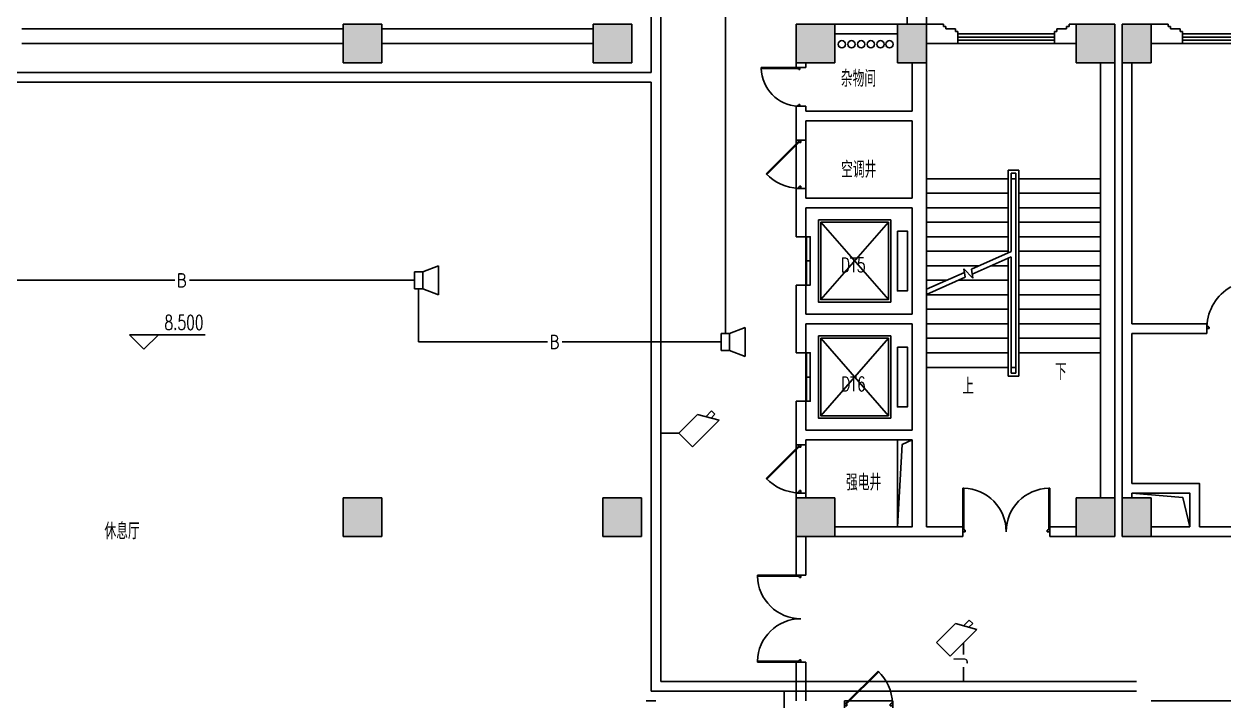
# Model space of a CAD drawing. Extents: x 190999 to 834799, y -200814 to 215286.
# Drawn here: x 705371 to 730349, y -47296 to -33296 of the extents above; entities that cross this region are included whole.
import ezdxf
from ezdxf.enums import TextEntityAlignment as Align

# ---------------------------------------------------------------- set-up
doc = ezdxf.new("R2010")
doc.units = 0
doc.header["$LTSCALE"] = 1000
doc.header["$MEASUREMENT"] = 0
for name, color, linetype in [('00-EQUIP', 3, 'Continuous'), ('00-SIG_TEXT', 7, 'Continuous'), ('00-WIRE-4', 6, 'Continuous'), ('A-墙线', 2, 'Continuous'), ('A-外窗', 145, 'Continuous'), ('A-门', 167, 'Continuous'), ('COLUMN', 2, 'Continuous'), ('DIM_ELEV', 3, 'Continuous'), ('DIM_SYMB', 3, 'Continuous'), ('PUB_HATCH', 250, 'Continuous'), ('PUB_TEXT', 7, 'Continuous'), ('STAIR', 5, 'Continuous'), ('房间名称', 7, 'Continuous'), ('桥架', 1, 'Continuous'), ('洞口线', 177, 'Continuous'), ('电井开洞', 6, 'Continuous'), ('雨水管', 3, 'Continuous')]:
    doc.layers.add(name, color=color, linetype=linetype)
doc.styles.add('-GBCBIGGBENOR', font='GBENOR.shx', dxfattribs={"bigfont": 'GBCBIG.shx'})
doc.styles.add('_TCH_DIM', font='SIMPLEX', dxfattribs={"bigfont": 'GBCBIG'})
doc.styles.get("Standard").update_dxf_attribs({"font": 'simhei.ttf'})

# ---------------------------------------------------------------- blocks, each defined once
blk = doc.blocks.new('m1800')
at = {"layer": 'A-墙线'}
for p, q in [((-900, -100), (-900, 100)), ((900, -100), (900, 100))]:
    blk.add_line(p, q, dxfattribs=at)
at = {"layer": 'A-门'}
for p, q in [((-900, 900), (-900, 0)), ((-900, 900), (-880, 900)), ((-880, 900), (-880, 50)), ((880, 900), (880, 50)), ((900, 900), (880, 900)), ((900, 900), (900, 0)), ((-900, 50), (-870, 50)), ((-900, 0), (-850, 0)), ((-870, 50), (-870, 30)), ((-870, 30), (-850, 30)), ((-850, 30), (-850, 0)), ((850, 30), (850, 0)), ((870, 30), (850, 30)), ((900, 0), (850, 0)), ((870, 50), (870, 30)), ((900, 50), (870, 50))]:
    blk.add_line(p, q, dxfattribs=at)
for centre, start, end in [((-900, 0), 0, 88.7267), ((900, 0), 91.2733, 180)]:
    blk.add_arc(centre, 900, start, end, dxfattribs=at)
blk = doc.blocks.new('bfm01')
at = {"layer": 'A-墙线'}
for p, q in [((-200, 0), (0, 0)), ((-200, -1000), (0, -1000))]:
    blk.add_line(p, q, dxfattribs=at)
at = {"layer": 'A-门'}
for p, q in [((-200, -1000), (-200, 0)), ((-100, 0), (-100, -50)), ((-70, -50), (-100, -50)), ((-50, -30), (-70, -30)), ((-70, -30), (-70, -50)), ((-64, -44), (-50, -30)), ((-64, -44), (603, -711)), ((-50, 0), (-50, -30)), ((-50, -30), (617, -697)), ((0, 0), (0, -1000)), ((-70, -950), (-100, -950)), ((-100, -1000), (-100, -950)), ((-70, -970), (-70, -950)), ((-50, -970), (-70, -970)), ((-50, -1000), (-50, -970)), ((-50, -1000), (-100, -1000))]:
    blk.add_line(p, q, dxfattribs=at)
blk.add_arc((-100, 0), 1000, 272.866, 315.8103, dxfattribs=at)
blk = doc.blocks.new('m1000')
at = {"layer": 'A-墙线'}
for p, q in [((0, 0), (0, 200)), ((1000, 0), (1000, 200))]:
    blk.add_line(p, q, dxfattribs=at)
at = {"layer": 'A-门'}
for p, q in [((0, 1100), (0, 100)), ((0, 1100), (20, 1100)), ((20, 1100), (20, 150)), ((0, 150), (30, 150)), ((0, 100), (50, 100)), ((30, 150), (30, 130)), ((30, 130), (50, 130)), ((50, 130), (50, 100)), ((950, 130), (950, 100)), ((970, 130), (950, 130)), ((1000, 100), (950, 100)), ((970, 150), (970, 130)), ((1000, 150), (970, 150)), ((1000, 150), (1000, 100))]:
    blk.add_line(p, q, dxfattribs=at)
blk.add_arc((0, 100), 1000, 2.866, 88.854, dxfattribs=at)
blk = doc.blocks.new('_LINKPT1')
at = {"color": 0}
blk.add_line((0, 0), (0, 0), dxfattribs=at)
blk = doc.blocks.new('_I71UQN')
for p, q in [((-0.837, 0.1), (-0.609, 0.1)), ((-0.837, -0.1), (-0.837, 0.1)), ((-0.78, 0.4), (-0.323, -0.4)), ((0.78, 0.4), (-0.78, 0.4)), ((0.78, 0.4), (0.78, -0.4)), ((-0.837, -0.1), (-0.494, -0.1)), ((0.78, -0.4), (-0.323, -0.4))]:
    blk.add_line(p, q)
at = {"xscale": 0.002, "yscale": 0.002, "zscale": 0.002}
for p in [(0, 0.4), (0.78, 0), (0, -0.4)]:
    blk.add_blockref('_LINKPT1', p, dxfattribs=at)
at = {"flags": 9}
blk.add_attdef('A', (0, 0), '', height=0.00002, dxfattribs=at)
blk = doc.blocks.new('OS28WV87')
for p, q in [((0.35, 0.35), (1, 0.6)), ((1, 0.6), (1, -0.6)), ((0, 0.35), (0, -0.35)), ((0, 0.35), (0.35, 0.35)), ((0.35, 0.35), (0.35, -0.35)), ((0.35, -0.35), (0, -0.35)), ((1, -0.6), (0.35, -0.35))]:
    blk.add_line(p, q)
at = {"xscale": 0.002, "yscale": 0.002, "zscale": 0.002}
for p in [(0, 0), (0.175, 0.35), (1, 0), (0.175, -0.35)]:
    blk.add_blockref('_LINKPT1', p, dxfattribs=at)
at = {"flags": 9}
blk.add_attdef('A', (0, 0), '', height=0.00002, dxfattribs=at)

msp = doc.modelspace()

# ---------------------------------------------------------------- hatches: boundary and pattern name
at = {"layer": 'PUB_HATCH'}
for points in [[(712776.5, -33296.3), (711976.5, -33296.3), (711976.5, -34096.3), (712776.5, -34096.3)], [(717148.5, -33296.3), (717148.5, -34096.3), (717948.5, -34096.3), (717948.5, -33296.3)], [(721348.5, -33296.3), (721348.5, -34096.3), (722148.5, -34096.3), (722148.5, -33296.3)], [(723448.5, -33296.3), (723448.5, -34096.3), (724048.5, -34096.3), (724048.5, -33296.3)], [(727148.5, -33296.3), (727148.5, -34096.3), (727948.5, -34096.3), (727948.5, -33296.3)], [(728098.5, -33296.3), (728098.5, -34096.3), (728698.5, -34096.3), (728698.5, -33296.3)], [(712776.5, -43096.3), (711976.5, -43096.3), (711976.5, -43896.3), (712776.5, -43896.3)], [(717348.5, -43896.3), (718148.5, -43896.3), (718148.5, -43096.3), (717348.5, -43096.3)], [(721348.5, -43096.3), (721348.5, -43896.3), (722148.5, -43896.3), (722148.5, -43096.3)], [(727148.5, -43096.3), (727148.5, -43896.3), (727948.5, -43896.3), (727948.5, -43096.3)], [(728098.5, -43096.3), (728098.5, -43896.3), (728698.5, -43896.3), (728698.5, -43096.3)]]:
    msp.add_hatch(color=256, dxfattribs=at).paths.add_polyline_path(points)

# ---------------------------------------------------------------- linework, layer by layer
at = {"layer": '00-WIRE-4'}
for p, q in [((719886, -39696.3), (719886, -32466.2)), ((708486.7, -38596.3), (704548.5, -38596.3)), ((713448.5, -38596.3), (708791.7, -38596.3)), ((713536, -38771.3), (713536, -39871.3)), ((713536, -39871.3), (716202, -39871.3)), ((716507, -39871.3), (719798.5, -39871.3)), ((718921.5, -41761.4), (718548.5, -41761.4)), ((724815.1, -46096.3), (724815.1, -46334.4)), ((724815.1, -46599.7), (724815.1, -46896.3)), ((721099, -47982.1), (721099, -47096.3))]:
    msp.add_line(p, q, dxfattribs=at)
at = {"layer": 'A-墙线'}
for p, q in [((723648.5, -32596.3), (723648.5, -33296.3)), ((724048.5, -32896.3), (724048.5, -33296.3)), ((722148.5, -33296.3), (723448.5, -33296.3)), ((724048.5, -33296.3), (724398.5, -33296.3)), ((724398.5, -33296.3), (724398.5, -33346.3)), ((724398.5, -33346.3), (724448.5, -33346.3)), ((724448.5, -33346.3), (724448.5, -33396.3)), ((724448.5, -33396.3), (724648.5, -33396.3)), ((724648.5, -33396.3), (724648.5, -33446.3)), ((724648.5, -33446.3), (724698.5, -33446.3)), ((724698.5, -33446.3), (724698.5, -33696.3)), ((726748.5, -33446.3), (726698.5, -33446.3)), ((726698.5, -33446.3), (726698.5, -33696.3)), ((726748.5, -33396.3), (726748.5, -33446.3)), ((726948.5, -33396.3), (726748.5, -33396.3)), ((726948.5, -33346.3), (726948.5, -33396.3)), ((726998.5, -33346.3), (726948.5, -33346.3)), ((726998.5, -33296.3), (726998.5, -33346.3)), ((726998.5, -33296.3), (727148.5, -33296.3)), ((729048.5, -33296.3), (728698.5, -33296.3)), ((729048.5, -33296.3), (729048.5, -33346.3)), ((729048.5, -33346.3), (729098.5, -33346.3)), ((729098.5, -33346.3), (729098.5, -33396.3)), ((729098.5, -33396.3), (729298.5, -33396.3)), ((729298.5, -33396.3), (729298.5, -33446.3)), ((729298.5, -33446.3), (729348.5, -33446.3)), ((729348.5, -33446.3), (729348.5, -33696.3)), ((722148.5, -33496.3), (723448.5, -33496.3)), ((724048.5, -33696.3), (724698.5, -33696.3)), ((726698.5, -33696.3), (727148.5, -33696.3)), ((729348.5, -33696.3), (728698.5, -33696.3)), ((724048.5, -43696.3), (724048.5, -33896.3)), ((721348.5, -34096.3), (721348.5, -34196.3)), ((721348.5, -34196.3), (721548.5, -34196.3)), ((721548.5, -34096.3), (721548.5, -34196.3)), ((723748.5, -35096.3), (723748.5, -34096.3)), ((727648.5, -43096.3), (727648.5, -34096.3)), ((727948.5, -43096.3), (727948.5, -34096.3)), ((728098.5, -43096.3), (728098.5, -34096.3)), ((728298.5, -39496.3), (728298.5, -34096.3)), ((721348.5, -34996.3), (721348.5, -35696.3)), ((721348.5, -34996.3), (721548.5, -34996.3)), ((721548.5, -34996.3), (721548.5, -35096.3)), ((721548.5, -35096.3), (723748.5, -35096.3)), ((721548.5, -35296.3), (723748.5, -35296.3)), ((721548.5, -35296.3), (721548.5, -35696.3)), ((723748.5, -36896.3), (723748.5, -35296.3)), ((721348.5, -36696.3), (721348.5, -37696.3)), ((721548.5, -36696.3), (721548.5, -36896.3)), ((721548.5, -36896.3), (723748.5, -36896.3)), ((721548.5, -37096.3), (723748.5, -37096.3)), ((721548.5, -37096.3), (721548.5, -37696.3)), ((723748.5, -39296.3), (723748.5, -37096.3)), ((721548.5, -37696.3), (721348.5, -37696.3)), ((721348.5, -38696.3), (721348.5, -40096.3)), ((721548.5, -38696.3), (721348.5, -38696.3)), ((721548.5, -38696.3), (721548.5, -39296.3)), ((721548.5, -39296.3), (723748.5, -39296.3)), ((721548.5, -39496.3), (723748.5, -39496.3)), ((721548.5, -39496.3), (721548.5, -40096.3)), ((723748.5, -41696.3), (723748.5, -39496.3)), ((728298.5, -39496.3), (729848.5, -39496.3)), ((728298.5, -39696.3), (729848.5, -39696.3)), ((728298.5, -42796.3), (728298.5, -39696.3)), ((729848.5, -39696.3), (729848.5, -39496.3)), ((721548.5, -40096.3), (721348.5, -40096.3)), ((721348.5, -41096.3), (721348.5, -41996.3)), ((721548.5, -41096.3), (721348.5, -41096.3)), ((721548.5, -41096.3), (721548.5, -41696.3)), ((721548.5, -41696.3), (723748.5, -41696.3)), ((721548.5, -41896.3), (723748.5, -41896.3)), ((721548.5, -41896.3), (721548.5, -41996.3)), ((723748.5, -43696.3), (723748.5, -41896.3)), ((721348.5, -43096.3), (721348.5, -42996.3)), ((721548.5, -43096.3), (721548.5, -42996.3)), ((728298.5, -43096.3), (728298.5, -42996.3)), ((722148.5, -43696.3), (723748.5, -43696.3)), ((724048.5, -43696.3), (724798.5, -43696.3)), ((726598.5, -43696.3), (727148.5, -43696.3)), ((728698.5, -43696.3), (729498.5, -43696.3)), ((729698.5, -43696.3), (730348.5, -43696.3)), ((721348.5, -43896.3), (721348.5, -44696.3)), ((721548.5, -44696.3), (721548.5, -43896.3)), ((722148.5, -43896.3), (724798.5, -43896.3)), ((726598.5, -43896.3), (727148.5, -43896.3)), ((728698.5, -43896.3), (730348.5, -43896.3)), ((721348.5, -46496.3), (721348.5, -47296.3)), ((721548.5, -47296.3), (721548.5, -46496.3)), ((718248.5, -47296.3), (718448.5, -47296.3)), ((728698.5, -47296.3), (730348.5, -47296.3))]:
    msp.add_line(p, q, dxfattribs=at)
for points in [[(728298.5, -42796.3), (729698.5, -42796.3), (729698.5, -43696.3)], [(728298.5, -42996.3), (729498.5, -42996.3), (729498.5, -43696.3)], [(728798.5, -42996.3), (729498.5, -42996.3), (729498.5, -43696.3)]]:
    msp.add_lwpolyline(points, dxfattribs=at)
at = {"layer": 'A-外窗'}
for p, q in [((724698.5, -33496.3), (726698.5, -33496.3)), ((724698.5, -33566.3), (726698.5, -33566.3)), ((724698.5, -33626.3), (726698.5, -33626.3)), ((724698.5, -33696.3), (726698.5, -33696.3)), ((729348.5, -33496.3), (730348.5, -33496.3)), ((729348.5, -33566.3), (730348.5, -33566.3)), ((729348.5, -33626.3), (730348.5, -33626.3)), ((729348.5, -33696.3), (730348.5, -33696.3))]:
    msp.add_line(p, q, dxfattribs=at)
at = {"layer": 'A-门'}
for p, q in [((721548.5, -38696.3), (721548.5, -37696.3)), ((729848.5, -39546.3), (729878.5, -39546.3)), ((729848.5, -39546.3), (729848.5, -39596.3)), ((729848.5, -39596.3), (729898.5, -39596.3)), ((729878.5, -39546.3), (729878.5, -39566.3)), ((729878.5, -39566.3), (729898.5, -39566.3)), ((729898.5, -39566.3), (729898.5, -39596.3)), ((721548.5, -41096.3), (721548.5, -40096.3))]:
    msp.add_line(p, q, dxfattribs=at)
for points in [[(721563.5, -37696.3), (721643.4, -37696.3), (721643.4, -38196.3), (721563.5, -38196.3)], [(721563.5, -38696.3), (721643.4, -38696.3), (721643.4, -38196.3), (721563.5, -38196.3)], [(721563.5, -40096.3), (721643.4, -40096.3), (721643.4, -40596.3), (721563.5, -40596.3)], [(721563.5, -41096.3), (721643.4, -41096.3), (721643.4, -40596.3), (721563.5, -40596.3)]]:
    msp.add_lwpolyline(points, close=True, dxfattribs=at)
msp.add_arc((730848.5, -39596.3), 1000, 120.0002, 177.13402, dxfattribs=at)
at = {"layer": 'COLUMN'}
for p, q in [((712776.5, -33296.3), (711976.5, -33296.3)), ((711976.5, -33296.3), (711976.5, -34096.3)), ((712776.5, -34096.3), (712776.5, -33296.3)), ((717148.5, -33296.3), (717148.5, -34096.3)), ((717948.5, -33296.3), (717148.5, -33296.3)), ((717948.5, -34096.3), (717948.5, -33296.3)), ((721348.5, -33296.3), (721348.5, -34096.3)), ((722148.5, -33296.3), (721348.5, -33296.3)), ((722148.5, -34096.3), (722148.5, -33296.3)), ((723448.5, -33296.3), (723448.5, -34096.3)), ((724048.5, -33296.3), (723448.5, -33296.3)), ((724048.5, -34096.3), (724048.5, -33296.3)), ((727148.5, -33296.3), (727148.5, -34096.3)), ((727948.5, -33296.3), (727148.5, -33296.3)), ((727948.5, -34096.3), (727948.5, -33296.3)), ((728098.5, -33296.3), (728098.5, -34096.3)), ((728698.5, -33296.3), (728098.5, -33296.3)), ((728698.5, -34096.3), (728698.5, -33296.3)), ((711976.5, -34096.3), (712776.5, -34096.3)), ((717148.5, -34096.3), (717948.5, -34096.3)), ((721348.5, -34096.3), (722148.5, -34096.3)), ((723448.5, -34096.3), (724048.5, -34096.3)), ((727148.5, -34096.3), (727948.5, -34096.3)), ((728098.5, -34096.3), (728698.5, -34096.3)), ((712776.5, -43096.3), (711976.5, -43096.3)), ((711976.5, -43096.3), (711976.5, -43896.3)), ((712776.5, -43896.3), (712776.5, -43096.3)), ((718148.5, -43096.3), (717348.5, -43096.3)), ((717348.5, -43096.3), (717348.5, -43896.3)), ((718148.5, -43896.3), (718148.5, -43096.3)), ((721348.5, -43096.3), (721348.5, -43896.3)), ((722148.5, -43096.3), (721348.5, -43096.3)), ((722148.5, -43896.3), (722148.5, -43096.3)), ((727148.5, -43096.3), (727148.5, -43896.3)), ((727948.5, -43096.3), (727148.5, -43096.3)), ((727948.5, -43896.3), (727948.5, -43096.3)), ((728098.5, -43096.3), (728098.5, -43896.3)), ((728698.5, -43096.3), (728098.5, -43096.3)), ((728698.5, -43896.3), (728698.5, -43096.3)), ((711976.5, -43896.3), (712776.5, -43896.3)), ((717348.5, -43896.3), (718148.5, -43896.3)), ((721348.5, -43896.3), (722148.5, -43896.3)), ((727148.5, -43896.3), (727948.5, -43896.3)), ((728098.5, -43896.3), (728698.5, -43896.3))]:
    msp.add_line(p, q, dxfattribs=at)
at = {"layer": 'DIM_ELEV'}
for p, q in [((707849.6, -40022.5), (707549.6, -39722.5)), ((707549.6, -39722.5), (709114.6, -39722.5)), ((707849.6, -40022.5), (708149.6, -39722.5))]:
    msp.add_line(p, q, dxfattribs=at)
at = {"layer": 'DIM_SYMB'}
for points in [[(726803.2, -40096.3, 0, 0, 0), (726803.9, -35146, 0, 0, 0), (724893.5, -35146, 0, 0, 0), (724893.5, -38071.5, 80, 0, 0), (724893.5, -38371.5, 0, 0, 0)], [(724893.5, -40396.3, 0, 0, 0), (724893.5, -38896.3, 80, 0, 0), (724893.5, -38596.3, 0, 0, 0)]]:
    msp.add_lwpolyline(points, format="xyseb", dxfattribs=at)
at = {"layer": 'STAIR'}
for p, q in [((711976.5, -33396.3), (705320.6, -33396.3)), ((712776.5, -33396.3), (717148.5, -33396.3)), ((711976.5, -33696.3), (705320.6, -33696.3)), ((712776.5, -33696.3), (717148.5, -33696.3)), ((725738.5, -38028.3), (725738.5, -36316.3)), ((725738.5, -36316.3), (725958.5, -36316.3)), ((725798.5, -38001.6), (725798.5, -36376.3)), ((725798.5, -36376.3), (725898.5, -36376.3)), ((725898.5, -36376.3), (725898.5, -40516.3)), ((725958.5, -36316.3), (725958.5, -40576.3)), ((724048.5, -38781.6), (724048.5, -36496.3)), ((724048.5, -36496.3), (725738.5, -36496.3)), ((725798.5, -38001.6), (725798.5, -36496.3)), ((725798.5, -36496.3), (725898.5, -36496.3)), ((725898.5, -36496.3), (725898.5, -40096.3)), ((727648.5, -36496.3), (725958.5, -36496.3)), ((727648.5, -36496.3), (727648.5, -40096.3)), ((724048.5, -36796.3), (725738.5, -36796.3)), ((727648.5, -36796.3), (725958.5, -36796.3)), ((724048.5, -37096.3), (725738.5, -37096.3)), ((727648.5, -37096.3), (725958.5, -37096.3)), ((721860, -38996.3), (723260, -37396.3)), ((721860, -37396.3), (723260, -38996.3)), ((724048.5, -37396.3), (725738.5, -37396.3)), ((727648.5, -37396.3), (725958.5, -37396.3)), ((724048.5, -37696.3), (725738.5, -37696.3)), ((727648.5, -37696.3), (725958.5, -37696.3)), ((724048.5, -37996.3), (725738.5, -37996.3)), ((724979.2, -38366.7), (725798.5, -38001.6)), ((724995.5, -38469), (725798.5, -38111)), ((725738.5, -40576.3), (725738.5, -38137.8)), ((725798.5, -40396.3), (725798.5, -38111)), ((725798.5, -40516.3), (725798.5, -38111)), ((727648.5, -37996.3), (725958.5, -37996.3)), ((724048.5, -38296.3), (725137.3, -38296.3)), ((724048.5, -38781.6), (724833.4, -38431.8)), ((724849.6, -38534), (724821.6, -38357.8)), ((724821.6, -38357.8), (725008.5, -38551.2)), ((725008.5, -38551.2), (724979.2, -38366.7)), ((725382.9, -38296.3), (725738.5, -38296.3)), ((727648.5, -38296.3), (725958.5, -38296.3)), ((724048.5, -38891), (724849.6, -38534)), ((724048.5, -38596.3), (724464.2, -38596.3)), ((724709.8, -38596.3), (725738.5, -38596.3)), ((727648.5, -38596.3), (725958.5, -38596.3)), ((724048.5, -40396.3), (724048.5, -38891)), ((724048.5, -38896.3), (725738.5, -38896.3)), ((727648.5, -38896.3), (725958.5, -38896.3)), ((724048.5, -39196.3), (725738.5, -39196.3)), ((727648.5, -39196.3), (725958.5, -39196.3)), ((724048.5, -39496.3), (725738.5, -39496.3)), ((727648.5, -39496.3), (725958.5, -39496.3)), ((721860, -41396.3), (723260, -39796.3)), ((721860, -39796.3), (723260, -41396.3)), ((724048.5, -39796.3), (725738.5, -39796.3)), ((727648.5, -39796.3), (725958.5, -39796.3)), ((724048.5, -40096.3), (725738.5, -40096.3)), ((725898.5, -40396.3), (725898.5, -40096.3)), ((727648.5, -40096.3), (725958.5, -40096.3)), ((724048.5, -40396.3), (725738.5, -40396.3)), ((725798.5, -40396.3), (725898.5, -40396.3)), ((725958.5, -40576.3), (725738.5, -40576.3)), ((725898.5, -40516.3), (725798.5, -40516.3))]:
    msp.add_line(p, q, dxfattribs=at)
for points in [[(721810, -37346.3), (721810, -39046.3), (723310, -39046.3), (723310, -37346.3)], [(721860, -37396.3), (721860, -38996.3), (723260, -38996.3), (723260, -37396.3)], [(723445.1, -37578.4), (723445.1, -38814.2), (723655.1, -38814.2), (723655.1, -37578.4)], [(721810, -39746.3), (721810, -41446.3), (723310, -41446.3), (723310, -39746.3)], [(721860, -39796.3), (721860, -41396.3), (723260, -41396.3), (723260, -39796.3)], [(723445.1, -39978.4), (723445.1, -41214.2), (723655.1, -41214.2), (723655.1, -39978.4)]]:
    msp.add_lwpolyline(points, close=True, dxfattribs=at)
at = {"layer": '桥架'}
for p, q in [((718548.5, -46896.3), (718548.5, 4103.7)), ((718348.5, -34296.3), (718348.5, -896.3)), ((698948.5, -34296.3), (718348.5, -34296.3)), ((698948.5, -34496.3), (718348.5, -34496.3)), ((718348.5, -42696.3), (718348.5, -34496.3)), ((718348.5, -47096.3), (718348.5, -42696.3)), ((718548.5, -46896.3), (728398.5, -46896.3)), ((718348.5, -47096.3), (728398.5, -47096.3))]:
    msp.add_line(p, q, dxfattribs=at)
at = {"layer": '洞口线', "ltscale": 2}
msp.add_lwpolyline([(729498.6, -43696.3), (729356.1, -43091.4), (728298.5, -42996.3)], dxfattribs=at)
at = {"layer": '电井开洞', "color": 4}
msp.add_lwpolyline([(723748.5, -41896.3), (723448.5, -41896.3), (723448.5, -43696.3), (723748.5, -43696.3)], close=True, dxfattribs=at)
at = {"layer": '电井开洞'}
msp.add_lwpolyline([(723748.5, -41896.3), (723543.2, -41994.9), (723448.5, -43696.3)], dxfattribs=at)
at = {"layer": '雨水管'}
for centre in [(722296.5, -33712.8), (722496.5, -33712.8), (722696.5, -33712.8), (722896.5, -33712.8), (723096.5, -33712.8), (723282, -33712.8)]:
    msp.add_circle(centre, 75, dxfattribs=at)

# ---------------------------------------------------------------- block references
at = {"layer": '00-EQUIP', "xscale": 500, "yscale": 500, "zscale": 500}
for p in [(713448.5, -38596.3), (719798.5, -39871.3)]:
    msp.add_blockref('OS28WV87', p, dxfattribs=at)
at = {"layer": '00-EQUIP', "xscale": 499.9999999999999, "yscale": 500, "zscale": 500, "rotation": 225.0000000000001}
for p in [(719338.7, -41627.1), (724673.7, -45954.9)]:
    msp.add_blockref('_I71UQN', p, dxfattribs=at)
at = {"layer": 'A-门', "xscale": -0.7999999999883585, "yscale": 0.7999999999883585, "zscale": 0.8, "rotation": 90}
msp.add_blockref('m1000', (721508.5, -34196.3), dxfattribs=at)
at = {"layer": 'A-门', "xscale": -1}
for name, p in [('bfm01', (721348.5, -35696.3)), ('bfm01', (721348.5, -41996.3)), ('m1800', (725698.5, -43796.3))]:
    msp.add_blockref(name, p, dxfattribs=at)
at = {"layer": 'A-门', "xscale": -1, "rotation": 90}
msp.add_blockref('m1800', (721448.5, -45596.3), dxfattribs=at)
at = {"layer": 'A-门', "rotation": 90}
msp.add_blockref('bfm01', (722348.5, -47296.3), dxfattribs=at)

# ---------------------------------------------------------------- texts
at = {"layer": '00-SIG_TEXT', "style": '-GBCBIGGBENOR'}
for p in [(708639.2, -38596.3), (716354.5, -39871.3)]:
    msp.add_text('B', height=300, dxfattribs=at).set_placement(p, align=Align.MIDDLE_CENTER)
msp.add_text('J', height=300, rotation=90, dxfattribs=at).set_placement((724754.8, -46467.1), align=Align.MIDDLE_CENTER)
at = {"layer": 'PUB_TEXT', "style": '_TCH_DIM', "width": 0.705882}
msp.add_text('8.500', height=297.5, dxfattribs=at).set_placement((708274.6, -39617.6))
at = {"layer": 'PUB_TEXT', "style": '_TCH_DIM'}
for s, p in [('下', (726708.3, -40656.3)), ('上', (724789.3, -40956.3))]:
    msp.add_text(s, height=337.6, dxfattribs=at).set_placement(p)
at = {"layer": '房间名称', "style": '_TCH_DIM'}
for s, p in [('杂物间', (722276, -34592.5)), ('空调井', (722280.8, -36473.2)), ('强电井', (722381.7, -42944.4)), ('休息厅', (707033.8, -43953.8))]:
    msp.add_text(s, height=337.59, dxfattribs=at).set_placement(p)
at = {"layer": '房间名称', "style": '_TCH_DIM', "width": 0.705882}
for s, p in [('DT5', (722273.2, -38426.7)), ('DT6', (722278.2, -40889.9))]:
    msp.add_text(s, height=297.5, dxfattribs=at).set_placement(p)

doc.saveas('drawing.dxf')
